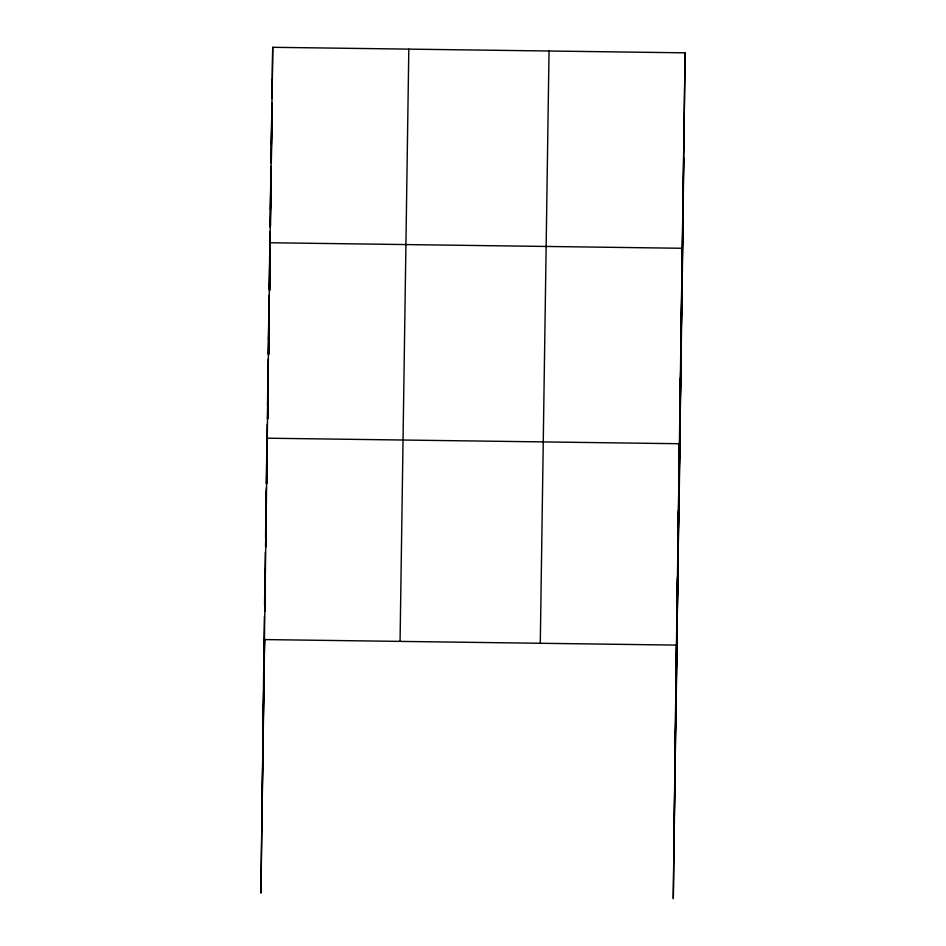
<?xml version="1.0" encoding="UTF-8"?>
<svg xmlns="http://www.w3.org/2000/svg" width="946" height="946" viewBox="0 0 946 946"><rect width="100%" height="100%" fill="white"/><g stroke="black" fill="none" stroke-linecap="round" stroke-linejoin="round"><path stroke-width="1.42" d="M263.969 639.567L676.378 645.101L673.28 898.7L685.129 52.834L272.72 47.3L260.871 893.166L264.62 639.673M264.573 604.695L264.963 572.436M265.566 537.576L265.956 505.318M263.851 691.798L264.49 639.2L261.77 820.123M264.833 611.376L265.353 568.581M266.299 490.903L265.625 546.445L266.299 487.959M267.517 405.302L267.907 373.043M268.475 340.146L268.865 307.899M266.89 483.205L267.245 453.985M268.179 377.56L267.683 418.877L268.203 384.218M268.475 353.946L269.137 299.835M269.255 289.606L269.835 242.744L682.243 248.278L679.145 501.888M270.402 209.858L270.793 177.6M271.36 144.703L271.75 112.444M269.74 290.682L270.083 262.917M270.532 226.378L271.029 185.061M271.301 162.925L271.987 107.312M272.093 98.55L272.72 47.3M676.981 610.229L677.371 577.971M677.975 543.11L678.365 510.852M676.26 697.332L679.358 443.733L266.949 438.199L266.394 483.595L267.233 424.115M679.926 410.836L680.316 378.577M680.884 345.68L681.274 313.433M682.811 215.381L683.201 183.134M683.769 150.237L684.159 117.978M262.692 744.869L264.395 616.366M264.667 610.619L265.341 552.168M267.493 418.983L268.203 358.972M268.262 354.632L269.137 295.27M269.397 290.138L270.083 231.569M270.142 227.229L271.041 166.425M271.277 162.736L271.975 102.724M272.046 98.372L272.318 79.559M264.868 610.064L265.365 576.764M265.802 546.362L266.299 513.063M266.748 482.661L267.245 449.362M268.652 353.816L269.137 320.517M269.586 290.115L270.083 256.815M265.046 610.726L265.341 590.458M265.98 547.025L266.299 525.302M266.926 483.323L267.245 461.601M267.884 418.167L268.179 397.899M268.83 354.466L269.149 332.755M400.063 641.388L408.814 49.121M540.284 643.268L549.035 51.013M675.988 677.348L685.129 52.834M675.101 750.403L683.84 158.136M674.179 825.657L682.917 233.39"/></g></svg>
